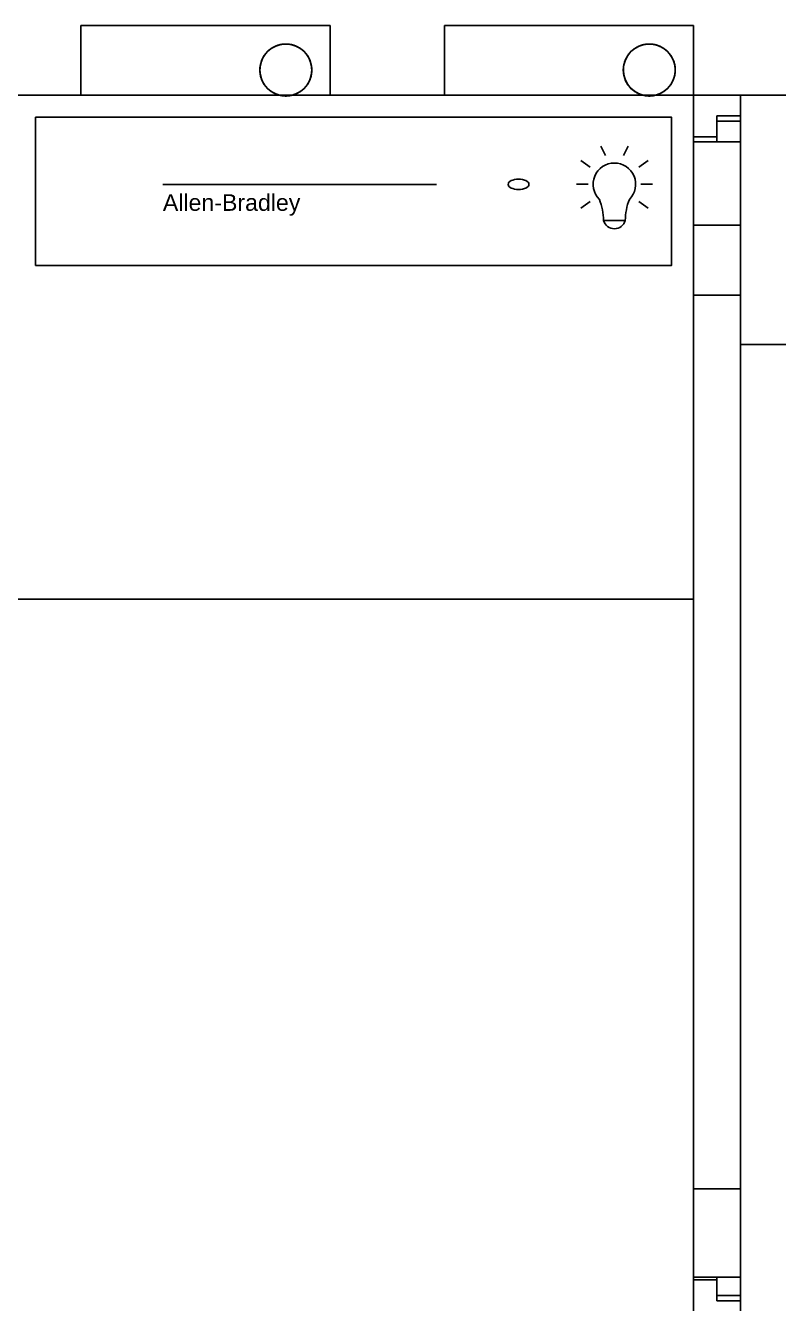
# Paper-space layout 'Sample Network Drawing - A1 Sheet' of a CAD drawing. Extents: x 49 to 806, y 22 to 564.
# Drawn here: x 384.9 to 392.15, y 264.79 to 277.09 of the extents above; entities that cross this region are included whole.
import ezdxf

# ---------------------------------------------------------------- set-up
doc = ezdxf.new("R2010")
doc.units = 0
doc.layers.add('N-EQPM-EXST', color=252, linetype='Continuous', lineweight=25)
doc.styles.get("Standard").update_dxf_attribs({"font": 'arial.ttf'})

psp = doc.layouts.new('Sample Network Drawing - A1 Sheet')

# ---------------------------------------------------------------- linework, layer by layer
at = {"layer": 'N-EQPM-EXST'}
for p, q in [((385.431, 277.087, -27.076), (387.831, 277.087, -27.076)), ((385.431, 277.087, -27.076), (385.431, 276.417, -27.076)), ((385.431, 277.087, -27.076), (387.831, 277.087, -27.076)), ((385.431, 277.087, -27.076), (387.831, 277.087, -27.076)), ((385.431, 277.087, -27.076), (385.431, 277.087, -27.076)), ((385.431, 276.417, -27.076), (385.431, 277.087, -27.076)), ((385.431, 277.087, -27.076), (387.831, 277.087, -27.076)), ((385.431, 276.417, -27.076), (385.431, 277.087, -27.076)), ((385.431, 277.087, -27.076), (385.431, 277.087, -27.076)), ((385.431, 277.087, -27.076), (385.431, 276.417, -27.076)), ((387.831, 277.087, -27.076), (387.831, 276.417, -27.076)), ((387.831, 277.087, -27.076), (387.831, 277.087, -27.076)), ((387.831, 276.417, -27.076), (387.831, 277.087, -27.076)), ((387.831, 277.087, -27.076), (387.831, 276.417, -27.076)), ((387.831, 277.087, -27.076), (387.831, 277.087, -27.076)), ((387.831, 276.417, -27.076), (387.831, 277.087, -27.076)), ((388.931, 277.087, -27.076), (391.331, 277.087, -27.076)), ((388.931, 276.417, -27.076), (388.931, 277.087, -27.076)), ((388.931, 277.087, -27.076), (388.931, 276.417, -27.076)), ((388.931, 277.087, -27.076), (391.331, 277.087, -27.076)), ((388.931, 277.087, -27.076), (388.931, 277.087, -27.076)), ((388.931, 277.087, -27.076), (391.331, 277.087, -27.076)), ((388.931, 277.087, -27.076), (391.331, 277.087, -27.076)), ((388.931, 276.417, -27.076), (388.931, 277.087, -27.076)), ((388.931, 277.087, -27.076), (388.931, 277.087, -27.076)), ((388.931, 277.087, -27.076), (388.931, 276.417, -27.076)), ((391.331, 277.087, -27.076), (391.331, 275.967, -27.076)), ((391.331, 277.087, -27.076), (391.331, 275.967, -27.076)), ((391.331, 277.087, -27.076), (391.331, 277.087, -27.076)), ((391.331, 276.417, -27.076), (391.331, 277.087, -27.076)), ((391.331, 276.417, -27.076), (391.331, 277.087, -27.076)), ((391.331, 277.087, -27.076), (391.331, 277.087, -27.076)), ((384.331, 276.417, -27.076), (385.431, 276.417, -27.076)), ((384.331, 276.417, -27.076), (385.431, 276.417, -27.076)), ((384.781, 276.417, -27.076), (391.331, 276.417, -27.076)), ((384.781, 276.417, -27.076), (391.331, 276.417, -27.076)), ((385.431, 276.417, -27.076), (387.343, 276.417, -27.076)), ((385.431, 276.417, -27.076), (385.431, 276.417, -27.076)), ((385.431, 276.417, -27.076), (387.343, 276.417, -27.076)), ((385.431, 276.417, -27.076), (385.431, 276.417, -27.076)), ((387.343, 276.417, -27.076), (387.465, 276.417, -27.076)), ((387.343, 276.417, -27.076), (387.465, 276.417, -27.076)), ((387.465, 276.417, -27.076), (387.831, 276.417, -27.076)), ((387.465, 276.417, -27.076), (387.831, 276.417, -27.076)), ((387.831, 276.417, -27.076), (388.931, 276.417, -27.076)), ((387.831, 276.417, -27.076), (387.831, 276.417, -27.076)), ((387.831, 276.417, -27.076), (387.831, 276.417, -27.076)), ((387.831, 276.417, -27.076), (388.931, 276.417, -27.076)), ((388.931, 276.417, -27.076), (390.843, 276.417, -27.076)), ((388.931, 276.417, -27.076), (388.931, 276.417, -27.076)), ((388.931, 276.417, -27.076), (388.931, 276.417, -27.076)), ((388.931, 276.417, -27.076), (390.843, 276.417, -27.076)), ((390.843, 276.417, -27.076), (390.965, 276.417, -27.076)), ((390.843, 276.417, -27.076), (390.965, 276.417, -27.076)), ((390.965, 276.417, -27.076), (391.331, 276.417, -27.076)), ((390.965, 276.417, -27.076), (391.331, 276.417, -27.076)), ((391.331, 276.417, -27.076), (391.781, 276.417, -27.076)), ((391.331, 276.017, -27.076), (391.331, 276.417, -27.076)), ((391.331, 276.417, -27.076), (391.781, 276.417, -27.076)), ((391.331, 276.417, -27.076), (391.331, 276.417, -27.076)), ((392.431, 276.417, -27.076), (391.331, 276.417, -27.076)), ((391.331, 276.017, -27.076), (391.331, 276.417, -27.076)), ((391.331, 276.417, -27.076), (391.331, 276.417, -27.076)), ((391.331, 276.417, -27.076), (391.331, 276.017, -27.076)), ((391.331, 276.417, -27.076), (391.331, 276.417, -27.076)), ((391.331, 264.617, -27.076), (391.331, 276.417, -27.076)), ((391.331, 264.617, -27.076), (391.331, 276.417, -27.076)), ((391.331, 276.417, -27.076), (391.331, 276.417, -27.076)), ((391.781, 276.417, -27.076), (391.781, 276.217, -27.076)), ((391.781, 276.417, -27.076), (391.781, 276.417, -27.076)), ((391.781, 276.417, -27.076), (394.831, 276.417, -27.076)), ((391.781, 276.417, -27.076), (394.831, 276.417, -27.076)), ((391.781, 276.417, -27.076), (391.781, 264.617, -27.076)), ((391.781, 276.217, -27.076), (391.556, 276.217, -27.076)), ((391.556, 276.217, -27.076), (391.556, 276.017, -27.076)), ((391.556, 276.217, -27.076), (391.556, 276.017, -27.076)), ((391.556, 276.217, -27.076), (391.556, 276.217, -27.076)), ((391.556, 276.017, -27.076), (391.556, 276.217, -27.076)), ((391.781, 276.217, -27.076), (391.556, 276.217, -27.076)), ((391.556, 276.217, -27.076), (391.556, 276.217, -27.076)), ((391.556, 276.217, -27.076), (391.781, 276.217, -27.076)), ((391.781, 276.217, -27.076), (391.781, 276.217, -27.076)), ((391.556, 276.167, -27.076), (391.781, 276.167, -27.076)), ((391.556, 275.967, -27.076), (391.556, 276.167, -27.076)), ((391.556, 276.167, -27.076), (391.556, 275.967, -27.076)), ((391.781, 276.167, -27.076), (391.556, 276.167, -27.076)), ((391.781, 276.167, -27.076), (391.556, 276.167, -27.076)), ((391.556, 276.167, -27.076), (391.556, 276.167, -27.076)), ((391.556, 276.167, -27.076), (391.781, 276.167, -27.076)), ((391.556, 276.167, -27.076), (391.556, 275.967, -27.076)), ((391.556, 276.167, -27.076), (391.556, 276.167, -27.076)), ((391.556, 275.967, -27.076), (391.556, 276.167, -27.076)), ((391.781, 276.167, -27.076), (391.781, 272.092, -27.076)), ((391.781, 275.967, -27.076), (391.781, 276.167, -27.076)), ((391.781, 276.167, -27.076), (391.781, 276.167, -27.076)), ((391.781, 276.167, -27.076), (391.781, 272.092, -27.076)), ((391.781, 275.967, -27.076), (391.781, 276.167, -27.076)), ((391.781, 276.167, -27.076), (391.781, 276.167, -27.076)), ((391.556, 276.017, -27.076), (391.331, 276.017, -27.076)), ((391.331, 276.017, -27.076), (391.331, 276.017, -27.076)), ((391.556, 276.017, -27.076), (391.331, 276.017, -27.076)), ((391.331, 276.017, -27.076), (391.331, 276.017, -27.076)), ((391.331, 276.017, -27.076), (391.556, 276.017, -27.076)), ((391.331, 275.967, -27.076), (391.556, 275.967, -27.076)), ((391.331, 275.967, -27.076), (391.781, 275.967, -27.076)), ((391.331, 275.967, -27.076), (391.331, 275.967, -27.076)), ((391.331, 275.967, -27.076), (391.556, 275.967, -27.076)), ((391.331, 275.967, -27.076), (391.781, 275.967, -27.076)), ((391.331, 275.167, -27.076), (391.331, 275.967, -27.076)), ((391.331, 275.967, -27.076), (391.331, 275.967, -27.076)), ((391.331, 275.167, -27.076), (391.331, 275.967, -27.076)), ((391.556, 276.017, -27.076), (391.556, 276.017, -27.076)), ((391.556, 276.017, -27.076), (391.556, 276.017, -27.076)), ((391.781, 275.967, -27.076), (391.556, 275.967, -27.076)), ((391.556, 275.967, -27.076), (391.556, 275.967, -27.076)), ((391.781, 275.967, -27.076), (391.556, 275.967, -27.076)), ((391.556, 275.967, -27.076), (391.556, 275.967, -27.076)), ((391.781, 275.967, -27.076), (391.781, 275.167, -27.076)), ((391.781, 275.967, -27.076), (391.781, 275.967, -27.076)), ((391.781, 275.967, -27.076), (391.781, 275.967, -27.076)), ((391.781, 275.967, -27.076), (391.781, 275.167, -27.076)), ((391.331, 275.167, -27.076), (391.331, 274.492, -27.076)), ((391.781, 275.167, -27.076), (391.331, 275.167, -27.076)), ((391.331, 275.167, -27.076), (391.331, 275.167, -27.076)), ((391.781, 275.167, -27.076), (391.331, 275.167, -27.076)), ((391.781, 275.167, -27.076), (391.331, 275.167, -27.076)), ((391.781, 275.167, -27.076), (391.331, 275.167, -27.076)), ((391.331, 275.167, -27.076), (391.331, 275.167, -27.076)), ((391.331, 275.167, -27.076), (391.331, 274.492, -27.076)), ((391.781, 275.167, -27.076), (391.781, 275.167, -27.076)), ((391.781, 274.492, -27.076), (391.781, 275.167, -27.076)), ((391.781, 274.492, -27.076), (391.781, 275.167, -27.076)), ((391.781, 275.167, -27.076), (391.781, 275.167, -27.076)), ((391.331, 274.492, -27.076), (391.331, 265.892, -27.076)), ((391.781, 274.492, -27.076), (391.331, 274.492, -27.076)), ((391.331, 274.492, -27.076), (391.331, 274.492, -27.076)), ((391.781, 274.492, -27.076), (391.331, 274.492, -27.076)), ((391.781, 274.492, -27.076), (391.331, 274.492, -27.076)), ((391.781, 274.492, -27.076), (391.331, 274.492, -27.076)), ((391.331, 274.492, -27.076), (391.331, 274.492, -27.076)), ((391.331, 274.492, -27.076), (391.331, 265.892, -27.076)), ((391.781, 274.492, -27.076), (391.781, 274.492, -27.076)), ((391.781, 265.892, -27.076), (391.781, 274.492, -27.076)), ((391.781, 265.892, -27.076), (391.781, 274.492, -27.076)), ((391.781, 274.492, -27.076), (391.781, 274.492, -27.076)), ((391.781, 272.092, -27.076), (391.781, 272.092, -27.076)), ((391.781, 272.092, -27.076), (391.781, 268.592, -27.076)), ((391.781, 268.592, -27.076), (391.781, 268.592, -27.076)), ((391.781, 268.592, -27.076), (391.781, 264.867, -27.076)), ((391.781, 265.892, -27.076), (391.331, 265.892, -27.076)), ((391.781, 265.892, -27.076), (391.331, 265.892, -27.076)), ((391.331, 265.892, -27.076), (391.331, 265.044, -27.076)), ((391.331, 265.892, -27.076), (391.331, 265.892, -27.076)), ((391.781, 265.892, -27.076), (391.331, 265.892, -27.076)), ((391.781, 265.892, -27.076), (391.331, 265.892, -27.076)), ((391.331, 265.892, -27.076), (391.331, 265.892, -27.076)), ((391.331, 265.892, -27.076), (391.331, 265.044, -27.076)), ((391.781, 265.892, -27.076), (391.781, 265.892, -27.076)), ((391.781, 265.044, -27.076), (391.781, 265.892, -27.076)), ((391.781, 265.044, -27.076), (391.781, 265.892, -27.076)), ((391.781, 265.892, -27.076), (391.781, 265.892, -27.076)), ((391.556, 265.044, -27.076), (391.331, 265.044, -27.076)), ((391.556, 265.044, -27.076), (391.331, 265.044, -27.076)), ((391.331, 265.044, -27.076), (391.331, 265.044, -27.076)), ((391.556, 265.044, -27.076), (391.331, 265.044, -27.076)), ((391.331, 265.044, -27.076), (391.331, 265.044, -27.076)), ((391.331, 265.044, -27.076), (391.331, 263.917, -27.076)), ((391.331, 265.017, -27.076), (391.556, 265.017, -27.076)), ((391.331, 265.017, -27.076), (391.331, 265.017, -27.076)), ((391.331, 265.017, -27.076), (391.556, 265.017, -27.076)), ((391.331, 264.617, -27.076), (391.331, 265.017, -27.076)), ((391.331, 265.017, -27.076), (391.331, 265.017, -27.076)), ((391.331, 264.617, -27.076), (391.331, 265.017, -27.076)), ((391.556, 265.044, -27.076), (391.556, 265.042, -27.076)), ((391.781, 265.044, -27.076), (391.556, 265.044, -27.076)), ((391.781, 265.044, -27.076), (391.556, 265.044, -27.076)), ((391.556, 265.044, -27.076), (391.556, 265.044, -27.076)), ((391.556, 264.867, -27.076), (391.556, 265.044, -27.076)), ((391.556, 265.044, -27.076), (391.556, 265.042, -27.076)), ((391.556, 265.044, -27.076), (391.556, 265.044, -27.076)), ((391.556, 265.042, -27.076), (391.556, 264.867, -27.076)), ((391.781, 265.042, -27.076), (391.556, 265.042, -27.076)), ((391.781, 265.042, -27.076), (391.556, 265.042, -27.076)), ((391.556, 265.042, -27.076), (391.556, 264.867, -27.076)), ((391.556, 265.017, -27.076), (391.556, 264.817, -27.076)), ((391.556, 265.017, -27.076), (391.556, 265.017, -27.076)), ((391.556, 265.017, -27.076), (391.556, 264.817, -27.076)), ((391.556, 265.017, -27.076), (391.556, 265.017, -27.076)), ((391.781, 265.042, -27.076), (391.781, 265.044, -27.076)), ((391.781, 265.042, -27.076), (391.781, 265.044, -27.076)), ((391.781, 264.867, -27.076), (391.781, 265.042, -27.076)), ((391.781, 264.867, -27.076), (391.781, 265.042, -27.076)), ((391.556, 264.867, -27.076), (391.781, 264.867, -27.076)), ((391.556, 264.867, -27.076), (391.781, 264.867, -27.076)), ((391.556, 264.867, -27.076), (391.556, 264.867, -27.076)), ((391.781, 264.867, -27.076), (391.556, 264.867, -27.076)), ((391.556, 264.867, -27.076), (391.556, 264.867, -27.076)), ((391.781, 264.867, -27.076), (391.781, 264.867, -27.076)), ((391.781, 264.867, -27.076), (391.781, 264.867, -27.076)), ((391.556, 264.817, -27.076), (391.781, 264.817, -27.076)), ((391.556, 264.817, -27.076), (391.556, 264.817, -27.076)), ((391.556, 264.817, -27.076), (391.781, 264.817, -27.076)), ((391.556, 264.817, -27.076), (391.556, 264.817, -27.076)), ((391.781, 264.817, -27.076), (391.781, 264.817, -27.076))]:
    psp.add_line(p, q, dxfattribs=at)
at = {"layer": 'N-EQPM-EXST', "elevation": -27.076, "flags": 128}
for points in [[(387.654, 276.659), (387.654, 276.662), (387.654, 276.665), (387.653, 276.668), (387.653, 276.671), (387.653, 276.673), (387.653, 276.676), (387.653, 276.679), (387.653, 276.682), (387.652, 276.685), (387.652, 276.688), (387.652, 276.69), (387.651, 276.693), (387.651, 276.696), (387.65, 276.699), (387.65, 276.702), (387.65, 276.704), (387.649, 276.707), (387.648, 276.71), (387.648, 276.713), (387.647, 276.715), (387.647, 276.718), (387.646, 276.721), (387.645, 276.724), (387.644, 276.726), (387.644, 276.729), (387.643, 276.732), (387.642, 276.734), (387.641, 276.737), (387.64, 276.74), (387.639, 276.742), (387.638, 276.745), (387.637, 276.748), (387.636, 276.75), (387.635, 276.753), (387.634, 276.756), (387.633, 276.758), (387.632, 276.761), (387.631, 276.763), (387.63, 276.766), (387.628, 276.769), (387.627, 276.771), (387.626, 276.774), (387.625, 276.776), (387.623, 276.779), (387.622, 276.781), (387.621, 276.784), (387.619, 276.786), (387.618, 276.788), (387.616, 276.791), (387.615, 276.793), (387.613, 276.796), (387.612, 276.798), (387.61, 276.8), (387.609, 276.803), (387.607, 276.805), (387.605, 276.807), (387.604, 276.809), (387.602, 276.812), (387.6, 276.814), (387.598, 276.816), (387.597, 276.818), (387.595, 276.821), (387.593, 276.823), (387.591, 276.825), (387.589, 276.827), (387.587, 276.829), (387.585, 276.831), (387.583, 276.833), (387.581, 276.835), (387.579, 276.837), (387.577, 276.839), (387.575, 276.841), (387.573, 276.843), (387.571, 276.845), (387.569, 276.847), (387.567, 276.849), (387.565, 276.85), (387.563, 276.852), (387.56, 276.854), (387.558, 276.856), (387.556, 276.858), (387.554, 276.859), (387.552, 276.861), (387.549, 276.863), (387.547, 276.864), (387.545, 276.866), (387.542, 276.867), (387.54, 276.869), (387.538, 276.871), (387.535, 276.872), (387.533, 276.873), (387.53, 276.875), (387.528, 276.876), (387.525, 276.878), (387.523, 276.879), (387.52, 276.88), (387.518, 276.882), (387.515, 276.883), (387.513, 276.884), (387.51, 276.885), (387.508, 276.887), (387.505, 276.888), (387.503, 276.889), (387.5, 276.89), (387.497, 276.891), (387.495, 276.892), (387.492, 276.893), (387.49, 276.894), (387.487, 276.895), (387.484, 276.896), (387.482, 276.897), (387.479, 276.898), (387.476, 276.899), (387.473, 276.899), (387.471, 276.9), (387.468, 276.901), (387.465, 276.902), (387.463, 276.902), (387.46, 276.903), (387.457, 276.904), (387.454, 276.904), (387.452, 276.905), (387.449, 276.905), (387.446, 276.906), (387.443, 276.906), (387.44, 276.907), (387.438, 276.907), (387.435, 276.907), (387.432, 276.908), (387.429, 276.908), (387.426, 276.908), (387.424, 276.909), (387.421, 276.909), (387.418, 276.909), (387.415, 276.909), (387.412, 276.909), (387.409, 276.909), (387.407, 276.909), (387.404, 276.909), (387.401, 276.909), (387.398, 276.909), (387.395, 276.909), (387.393, 276.909), (387.39, 276.909), (387.387, 276.909), (387.384, 276.909), (387.381, 276.908), (387.378, 276.908), (387.376, 276.908), (387.373, 276.907), (387.37, 276.907), (387.367, 276.907), (387.365, 276.906), (387.362, 276.906), (387.359, 276.905), (387.356, 276.905), (387.353, 276.904), (387.351, 276.904), (387.348, 276.903), (387.345, 276.902), (387.342, 276.902), (387.34, 276.901), (387.337, 276.9), (387.334, 276.899), (387.332, 276.899), (387.329, 276.898), (387.326, 276.897), (387.323, 276.896), (387.321, 276.895), (387.318, 276.894), (387.315, 276.893), (387.313, 276.892), (387.31, 276.891), (387.308, 276.89), (387.305, 276.889), (387.302, 276.888), (387.3, 276.887), (387.297, 276.885), (387.295, 276.884), (387.292, 276.883), (387.29, 276.882), (387.287, 276.88), (387.285, 276.879), (387.282, 276.878), (387.28, 276.876), (387.277, 276.875), (387.275, 276.873), (387.273, 276.872), (387.27, 276.871), (387.268, 276.869), (387.265, 276.867), (387.263, 276.866), (387.261, 276.864), (387.258, 276.863), (387.256, 276.861), (387.254, 276.859), (387.252, 276.858), (387.249, 276.856), (387.247, 276.854), (387.245, 276.852), (387.243, 276.85), (387.241, 276.849), (387.239, 276.847), (387.236, 276.845), (387.234, 276.843), (387.232, 276.841), (387.23, 276.839), (387.228, 276.837), (387.226, 276.835), (387.224, 276.833), (387.222, 276.831), (387.22, 276.829), (387.219, 276.827), (387.217, 276.825), (387.215, 276.823), (387.213, 276.821), (387.211, 276.818), (387.209, 276.816), (387.208, 276.814), (387.206, 276.812), (387.204, 276.809), (387.202, 276.807), (387.201, 276.805), (387.199, 276.803), (387.198, 276.8), (387.196, 276.798), (387.194, 276.796), (387.193, 276.793), (387.191, 276.791), (387.19, 276.788), (387.189, 276.786), (387.187, 276.784), (387.186, 276.781), (387.184, 276.779), (387.183, 276.776), (387.182, 276.774), (387.18, 276.771), (387.179, 276.769), (387.178, 276.766), (387.177, 276.763), (387.176, 276.761), (387.175, 276.758), (387.173, 276.756), (387.172, 276.753), (387.171, 276.75), (387.17, 276.748), (387.169, 276.745), (387.168, 276.742), (387.167, 276.74), (387.167, 276.737), (387.166, 276.734), (387.165, 276.732), (387.164, 276.729), (387.163, 276.726), (387.163, 276.724), (387.162, 276.721), (387.161, 276.718), (387.16, 276.715), (387.16, 276.713), (387.159, 276.71), (387.159, 276.707), (387.158, 276.704), (387.158, 276.702), (387.157, 276.699), (387.157, 276.696), (387.156, 276.693), (387.156, 276.69), (387.156, 276.688), (387.155, 276.685), (387.155, 276.682), (387.155, 276.679), (387.155, 276.676), (387.155, 276.673), (387.154, 276.671), (387.154, 276.668), (387.154, 276.665), (387.154, 276.662), (387.154, 276.659), (387.154, 276.657), (387.154, 276.654), (387.154, 276.651), (387.154, 276.648), (387.155, 276.645), (387.155, 276.642), (387.155, 276.64), (387.155, 276.637), (387.155, 276.634), (387.156, 276.631), (387.156, 276.628), (387.156, 276.626), (387.157, 276.623), (387.157, 276.62), (387.158, 276.617), (387.158, 276.614), (387.159, 276.612), (387.159, 276.609), (387.16, 276.606), (387.16, 276.603), (387.161, 276.601), (387.162, 276.598), (387.163, 276.595), (387.163, 276.592), (387.164, 276.59), (387.165, 276.587), (387.166, 276.584), (387.167, 276.582), (387.167, 276.579), (387.168, 276.576), (387.169, 276.574), (387.17, 276.571), (387.171, 276.568), (387.172, 276.566), (387.173, 276.563), (387.175, 276.56), (387.176, 276.558), (387.177, 276.555), (387.178, 276.553), (387.179, 276.55), (387.18, 276.548), (387.182, 276.545), (387.183, 276.543), (387.184, 276.54), (387.186, 276.538), (387.187, 276.535), (387.189, 276.533), (387.19, 276.53), (387.191, 276.528), (387.193, 276.525), (387.194, 276.523), (387.196, 276.521), (387.198, 276.518), (387.199, 276.516), (387.201, 276.514), (387.202, 276.511), (387.204, 276.509), (387.206, 276.507), (387.208, 276.505), (387.209, 276.503), (387.211, 276.5), (387.213, 276.498), (387.215, 276.496), (387.217, 276.494), (387.219, 276.492), (387.22, 276.49), (387.222, 276.488), (387.224, 276.486), (387.226, 276.484), (387.228, 276.482), (387.23, 276.48), (387.232, 276.478), (387.234, 276.476), (387.236, 276.474), (387.239, 276.472), (387.241, 276.47), (387.243, 276.468), (387.245, 276.466), (387.247, 276.465), (387.249, 276.463), (387.252, 276.461), (387.254, 276.459), (387.256, 276.458), (387.258, 276.456), (387.261, 276.454), (387.263, 276.453), (387.265, 276.451), (387.268, 276.45), (387.27, 276.448), (387.273, 276.447), (387.275, 276.445), (387.277, 276.444), (387.28, 276.442), (387.282, 276.441), (387.285, 276.44), (387.287, 276.438), (387.29, 276.437), (387.292, 276.436), (387.295, 276.434), (387.297, 276.433), (387.3, 276.432), (387.302, 276.431), (387.305, 276.43), (387.308, 276.429), (387.31, 276.428), (387.313, 276.427), (387.315, 276.426), (387.318, 276.425), (387.321, 276.424), (387.323, 276.423), (387.326, 276.422), (387.329, 276.421), (387.332, 276.42), (387.334, 276.419), (387.337, 276.418), (387.34, 276.418), (387.342, 276.417), (387.345, 276.416), (387.348, 276.416), (387.351, 276.415), (387.353, 276.415), (387.356, 276.414), (387.359, 276.413), (387.362, 276.413), (387.365, 276.412), (387.367, 276.412), (387.37, 276.412), (387.373, 276.411), (387.376, 276.411), (387.378, 276.411), (387.381, 276.41), (387.384, 276.41), (387.387, 276.41), (387.39, 276.41), (387.393, 276.41), (387.395, 276.41), (387.398, 276.409), (387.401, 276.409), (387.404, 276.409), (387.407, 276.409), (387.409, 276.409), (387.412, 276.41), (387.415, 276.41), (387.418, 276.41), (387.421, 276.41), (387.424, 276.41), (387.426, 276.41), (387.429, 276.411), (387.432, 276.411), (387.435, 276.411), (387.438, 276.412), (387.44, 276.412), (387.443, 276.412), (387.446, 276.413), (387.449, 276.413), (387.452, 276.414), (387.454, 276.415), (387.457, 276.415), (387.46, 276.416), (387.463, 276.416), (387.465, 276.417), (387.468, 276.418), (387.471, 276.418), (387.473, 276.419), (387.476, 276.42), (387.479, 276.421), (387.482, 276.422), (387.484, 276.423), (387.487, 276.424), (387.49, 276.425), (387.492, 276.426), (387.495, 276.427), (387.497, 276.428), (387.5, 276.429), (387.503, 276.43), (387.505, 276.431), (387.508, 276.432), (387.51, 276.433), (387.513, 276.434), (387.515, 276.436), (387.518, 276.437), (387.52, 276.438), (387.523, 276.44), (387.525, 276.441), (387.528, 276.442), (387.53, 276.444), (387.533, 276.445), (387.535, 276.447), (387.538, 276.448), (387.54, 276.45), (387.542, 276.451), (387.545, 276.453), (387.547, 276.454), (387.549, 276.456), (387.552, 276.458), (387.554, 276.459), (387.556, 276.461), (387.558, 276.463), (387.56, 276.465), (387.563, 276.466), (387.565, 276.468), (387.567, 276.47), (387.569, 276.472), (387.571, 276.474), (387.573, 276.476), (387.575, 276.478), (387.577, 276.48), (387.579, 276.482), (387.581, 276.484), (387.583, 276.486), (387.585, 276.488), (387.587, 276.49), (387.589, 276.492), (387.591, 276.494), (387.593, 276.496), (387.595, 276.498), (387.597, 276.5), (387.598, 276.503), (387.6, 276.505), (387.602, 276.507), (387.604, 276.509), (387.605, 276.511), (387.607, 276.514), (387.609, 276.516), (387.61, 276.518), (387.612, 276.521), (387.613, 276.523), (387.615, 276.525), (387.616, 276.528), (387.618, 276.53), (387.619, 276.533), (387.621, 276.535), (387.622, 276.538), (387.623, 276.54), (387.625, 276.543), (387.626, 276.545), (387.627, 276.548), (387.628, 276.55), (387.63, 276.553), (387.631, 276.555), (387.632, 276.558), (387.633, 276.56), (387.634, 276.563), (387.635, 276.566), (387.636, 276.568), (387.637, 276.571), (387.638, 276.574), (387.639, 276.576), (387.64, 276.579), (387.641, 276.582), (387.642, 276.584), (387.643, 276.587), (387.644, 276.59), (387.644, 276.592), (387.645, 276.595), (387.646, 276.598), (387.647, 276.601), (387.647, 276.603), (387.648, 276.606), (387.648, 276.609), (387.649, 276.612), (387.65, 276.614), (387.65, 276.617), (387.65, 276.62), (387.651, 276.623), (387.651, 276.626), (387.652, 276.628), (387.652, 276.631), (387.652, 276.634), (387.653, 276.637), (387.653, 276.64), (387.653, 276.642), (387.653, 276.645), (387.653, 276.648), (387.653, 276.651), (387.654, 276.654), (387.654, 276.657), (387.654, 276.659)], [(387.343, 276.417), (387.34, 276.418), (387.338, 276.418), (387.335, 276.419), (387.332, 276.42), (387.33, 276.421), (387.327, 276.422), (387.324, 276.422), (387.322, 276.423), (387.319, 276.424), (387.316, 276.425), (387.314, 276.426), (387.311, 276.427), (387.308, 276.428), (387.306, 276.429), (387.303, 276.431), (387.301, 276.432), (387.298, 276.433), (387.296, 276.434), (387.293, 276.435), (387.29, 276.437), (387.288, 276.438), (387.285, 276.439), (387.283, 276.441), (387.281, 276.442), (387.278, 276.443), (387.276, 276.445), (387.273, 276.446), (387.271, 276.448), (387.268, 276.449), (387.266, 276.451), (387.264, 276.452), (387.261, 276.454), (387.259, 276.456), (387.257, 276.457), (387.255, 276.459), (387.252, 276.461), (387.25, 276.462), (387.248, 276.464), (387.246, 276.466), (387.244, 276.468), (387.241, 276.47), (387.239, 276.471), (387.237, 276.473), (387.235, 276.475), (387.233, 276.477), (387.231, 276.479), (387.229, 276.481), (387.227, 276.483), (387.225, 276.485), (387.223, 276.487), (387.221, 276.489), (387.219, 276.491), (387.217, 276.493), (387.215, 276.495), (387.214, 276.498), (387.212, 276.5), (387.21, 276.502), (387.208, 276.504), (387.206, 276.506), (387.205, 276.509), (387.203, 276.511), (387.201, 276.513), (387.2, 276.515), (387.198, 276.518), (387.197, 276.52), (387.195, 276.522), (387.193, 276.525), (387.192, 276.527), (387.19, 276.53), (387.189, 276.532), (387.188, 276.534), (387.186, 276.537), (387.185, 276.539), (387.183, 276.542), (387.182, 276.544), (387.181, 276.547), (387.18, 276.549), (387.178, 276.552), (387.177, 276.554), (387.176, 276.557), (387.175, 276.56), (387.174, 276.562), (387.173, 276.565), (387.172, 276.567), (387.171, 276.57), (387.17, 276.573), (387.169, 276.575), (387.168, 276.578), (387.167, 276.581), (387.166, 276.583), (387.165, 276.586), (387.164, 276.589), (387.164, 276.591), (387.163, 276.594), (387.162, 276.597), (387.161, 276.6), (387.161, 276.602), (387.16, 276.605), (387.159, 276.608), (387.159, 276.611), (387.158, 276.613), (387.158, 276.616), (387.157, 276.619), (387.157, 276.622), (387.157, 276.625), (387.156, 276.627), (387.156, 276.63), (387.156, 276.633), (387.155, 276.636), (387.155, 276.639), (387.155, 276.641), (387.155, 276.644), (387.154, 276.647), (387.154, 276.65), (387.154, 276.653), (387.154, 276.655), (387.154, 276.658), (387.154, 276.661), (387.154, 276.664), (387.154, 276.667), (387.154, 276.67), (387.154, 276.672), (387.155, 276.675), (387.155, 276.678), (387.155, 276.681), (387.155, 276.684), (387.156, 276.686), (387.156, 276.689), (387.156, 276.692), (387.157, 276.695), (387.157, 276.698), (387.158, 276.7), (387.158, 276.703), (387.159, 276.706), (387.159, 276.709), (387.16, 276.712), (387.16, 276.714), (387.161, 276.717), (387.162, 276.72), (387.162, 276.723), (387.163, 276.725), (387.164, 276.728), (387.165, 276.731), (387.165, 276.733), (387.166, 276.736), (387.167, 276.739), (387.168, 276.741), (387.169, 276.744), (387.17, 276.747), (387.171, 276.749), (387.172, 276.752), (387.173, 276.755), (387.174, 276.757), (387.175, 276.76), (387.176, 276.762), (387.177, 276.765), (387.179, 276.767), (387.18, 276.77), (387.181, 276.773), (387.182, 276.775), (387.184, 276.778), (387.185, 276.78), (387.187, 276.782), (387.188, 276.785), (387.189, 276.787), (387.191, 276.79), (387.192, 276.792), (387.194, 276.795), (387.195, 276.797), (387.197, 276.799), (387.198, 276.802), (387.2, 276.804), (387.202, 276.806), (387.203, 276.809), (387.205, 276.811), (387.207, 276.813), (387.209, 276.815), (387.21, 276.817), (387.212, 276.82), (387.214, 276.822), (387.216, 276.824), (387.218, 276.826), (387.22, 276.828), (387.222, 276.83), (387.223, 276.832), (387.225, 276.834), (387.227, 276.836), (387.229, 276.838), (387.231, 276.84), (387.233, 276.842), (387.236, 276.844), (387.238, 276.846), (387.24, 276.848), (387.242, 276.85), (387.244, 276.851), (387.246, 276.853), (387.248, 276.855), (387.251, 276.857), (387.253, 276.858), (387.255, 276.86), (387.257, 276.862), (387.26, 276.863), (387.262, 276.865), (387.264, 276.867), (387.267, 276.868), (387.269, 276.87), (387.271, 276.871), (387.274, 276.873), (387.276, 276.874), (387.279, 276.876), (387.281, 276.877), (387.284, 276.878), (387.286, 276.88), (387.289, 276.881), (387.291, 276.882), (387.294, 276.884), (387.296, 276.885), (387.299, 276.886), (387.301, 276.887), (387.304, 276.888), (387.306, 276.89), (387.309, 276.891), (387.312, 276.892), (387.314, 276.893), (387.317, 276.894), (387.32, 276.895), (387.322, 276.896), (387.325, 276.897), (387.328, 276.897), (387.33, 276.898), (387.333, 276.899), (387.336, 276.9), (387.338, 276.901), (387.341, 276.901), (387.344, 276.902), (387.347, 276.903), (387.349, 276.903), (387.352, 276.904), (387.355, 276.904), (387.358, 276.905), (387.36, 276.906), (387.363, 276.906), (387.366, 276.906), (387.369, 276.907), (387.372, 276.907), (387.374, 276.908), (387.377, 276.908), (387.38, 276.908), (387.383, 276.908), (387.386, 276.909), (387.388, 276.909), (387.391, 276.909), (387.394, 276.909), (387.397, 276.909), (387.4, 276.909), (387.402, 276.909), (387.405, 276.909), (387.408, 276.909), (387.411, 276.909), (387.414, 276.909), (387.417, 276.909), (387.419, 276.909), (387.422, 276.909), (387.425, 276.908), (387.428, 276.908), (387.431, 276.908), (387.433, 276.908), (387.436, 276.907), (387.439, 276.907), (387.442, 276.906), (387.445, 276.906), (387.447, 276.906), (387.45, 276.905), (387.453, 276.904), (387.456, 276.904), (387.458, 276.903), (387.461, 276.903), (387.464, 276.902), (387.467, 276.901), (387.469, 276.901), (387.472, 276.9), (387.475, 276.899), (387.477, 276.898), (387.48, 276.897), (387.483, 276.897), (387.485, 276.896), (387.488, 276.895), (387.491, 276.894), (387.493, 276.893), (387.496, 276.892), (387.499, 276.891), (387.501, 276.89), (387.504, 276.888), (387.506, 276.887), (387.509, 276.886), (387.512, 276.885), (387.514, 276.884), (387.517, 276.882), (387.519, 276.881), (387.522, 276.88), (387.524, 276.878), (387.527, 276.877), (387.529, 276.876), (387.531, 276.874), (387.534, 276.873), (387.536, 276.871), (387.539, 276.87), (387.541, 276.868), (387.543, 276.867), (387.546, 276.865), (387.548, 276.863), (387.55, 276.862), (387.553, 276.86), (387.555, 276.858), (387.557, 276.857), (387.559, 276.855), (387.562, 276.853), (387.564, 276.851), (387.566, 276.85), (387.568, 276.848), (387.57, 276.846), (387.572, 276.844), (387.574, 276.842), (387.576, 276.84), (387.578, 276.838), (387.58, 276.836), (387.582, 276.834), (387.584, 276.832), (387.586, 276.83), (387.588, 276.828), (387.59, 276.826), (387.592, 276.824), (387.594, 276.822), (387.596, 276.82), (387.597, 276.817), (387.599, 276.815), (387.601, 276.813), (387.603, 276.811), (387.604, 276.809), (387.606, 276.806), (387.608, 276.804), (387.609, 276.802), (387.611, 276.799), (387.612, 276.797), (387.614, 276.795), (387.615, 276.792), (387.617, 276.79), (387.618, 276.787), (387.62, 276.785), (387.621, 276.782), (387.623, 276.78), (387.624, 276.778), (387.625, 276.775), (387.627, 276.773), (387.628, 276.77), (387.629, 276.767), (387.63, 276.765), (387.631, 276.762), (387.633, 276.76), (387.634, 276.757), (387.635, 276.755), (387.636, 276.752), (387.637, 276.749), (387.638, 276.747), (387.639, 276.744), (387.64, 276.741), (387.641, 276.739), (387.642, 276.736), (387.642, 276.733), (387.643, 276.731), (387.644, 276.728), (387.645, 276.725), (387.645, 276.723), (387.646, 276.72), (387.647, 276.717), (387.647, 276.714), (387.648, 276.712), (387.649, 276.709), (387.649, 276.706), (387.65, 276.703), (387.65, 276.7), (387.651, 276.698), (387.651, 276.695), (387.651, 276.692), (387.652, 276.689), (387.652, 276.686), (387.652, 276.684), (387.653, 276.681), (387.653, 276.678), (387.653, 276.675), (387.653, 276.672), (387.653, 276.67), (387.653, 276.667), (387.654, 276.664), (387.654, 276.661), (387.654, 276.658), (387.654, 276.655), (387.653, 276.653), (387.653, 276.65), (387.653, 276.647), (387.653, 276.644), (387.653, 276.641), (387.653, 276.639), (387.652, 276.636), (387.652, 276.633), (387.652, 276.63), (387.652, 276.627), (387.651, 276.625), (387.651, 276.622), (387.65, 276.619), (387.65, 276.616), (387.649, 276.613), (387.649, 276.611), (387.648, 276.608), (387.648, 276.605), (387.647, 276.602), (387.646, 276.6), (387.646, 276.597), (387.645, 276.594), (387.644, 276.591), (387.643, 276.589), (387.643, 276.586), (387.642, 276.583), (387.641, 276.581), (387.64, 276.578), (387.639, 276.575), (387.638, 276.573), (387.637, 276.57), (387.636, 276.567), (387.635, 276.565), (387.634, 276.562), (387.633, 276.56), (387.632, 276.557), (387.631, 276.554), (387.629, 276.552), (387.628, 276.549), (387.627, 276.547), (387.626, 276.544), (387.624, 276.542), (387.623, 276.539), (387.622, 276.537), (387.62, 276.534), (387.619, 276.532), (387.617, 276.53), (387.616, 276.527), (387.614, 276.525), (387.613, 276.522), (387.611, 276.52), (387.61, 276.518), (387.608, 276.515), (387.606, 276.513), (387.605, 276.511), (387.603, 276.509), (387.601, 276.506), (387.6, 276.504), (387.598, 276.502), (387.596, 276.5), (387.594, 276.498), (387.592, 276.495), (387.59, 276.493), (387.589, 276.491), (387.587, 276.489), (387.585, 276.487), (387.583, 276.485), (387.581, 276.483), (387.579, 276.481), (387.577, 276.479), (387.575, 276.477), (387.573, 276.475), (387.571, 276.473), (387.568, 276.471), (387.566, 276.47), (387.564, 276.468), (387.562, 276.466), (387.56, 276.464), (387.558, 276.462), (387.555, 276.461), (387.553, 276.459), (387.551, 276.457), (387.549, 276.456), (387.546, 276.454), (387.544, 276.452), (387.542, 276.451), (387.539, 276.449), (387.537, 276.448), (387.534, 276.446), (387.532, 276.445), (387.53, 276.443), (387.527, 276.442), (387.525, 276.441), (387.522, 276.439), (387.52, 276.438), (387.517, 276.437), (387.515, 276.435), (387.512, 276.434), (387.51, 276.433), (387.507, 276.432), (387.505, 276.431), (387.502, 276.429), (387.499, 276.428), (387.497, 276.427), (387.494, 276.426), (387.491, 276.425), (387.489, 276.424), (387.486, 276.423), (387.483, 276.422), (387.481, 276.422), (387.478, 276.421), (387.475, 276.42), (387.473, 276.419), (387.47, 276.418), (387.467, 276.418), (387.465, 276.417), (387.462, 276.416), (387.459, 276.416), (387.456, 276.415), (387.453, 276.414), (387.451, 276.414), (387.448, 276.413), (387.445, 276.413), (387.442, 276.412), (387.439, 276.412), (387.437, 276.412), (387.434, 276.411), (387.431, 276.411), (387.428, 276.411), (387.425, 276.41), (387.422, 276.41), (387.42, 276.41), (387.417, 276.41), (387.414, 276.41), (387.411, 276.409), (387.408, 276.409), (387.405, 276.409), (387.402, 276.409), (387.4, 276.409), (387.397, 276.409), (387.394, 276.41), (387.391, 276.41), (387.388, 276.41), (387.385, 276.41), (387.382, 276.41), (387.38, 276.411), (387.377, 276.411), (387.374, 276.411), (387.371, 276.412), (387.368, 276.412), (387.365, 276.412), (387.363, 276.413), (387.36, 276.413), (387.357, 276.414), (387.354, 276.414), (387.351, 276.415), (387.349, 276.416), (387.346, 276.416)], [(391.154, 276.659), (391.154, 276.662), (391.154, 276.665), (391.153, 276.668), (391.153, 276.671), (391.153, 276.673), (391.153, 276.676), (391.153, 276.679), (391.153, 276.682), (391.152, 276.685), (391.152, 276.688), (391.152, 276.69), (391.151, 276.693), (391.151, 276.696), (391.15, 276.699), (391.15, 276.702), (391.15, 276.704), (391.149, 276.707), (391.148, 276.71), (391.148, 276.713), (391.147, 276.715), (391.147, 276.718), (391.146, 276.721), (391.145, 276.724), (391.144, 276.726), (391.144, 276.729), (391.143, 276.732), (391.142, 276.734), (391.141, 276.737), (391.14, 276.74), (391.139, 276.742), (391.138, 276.745), (391.137, 276.748), (391.136, 276.75), (391.135, 276.753), (391.134, 276.756), (391.133, 276.758), (391.132, 276.761), (391.131, 276.763), (391.13, 276.766), (391.128, 276.769), (391.127, 276.771), (391.126, 276.774), (391.125, 276.776), (391.123, 276.779), (391.122, 276.781), (391.121, 276.784), (391.119, 276.786), (391.118, 276.788), (391.116, 276.791), (391.115, 276.793), (391.113, 276.796), (391.112, 276.798), (391.11, 276.8), (391.109, 276.803), (391.107, 276.805), (391.105, 276.807), (391.104, 276.809), (391.102, 276.812), (391.1, 276.814), (391.098, 276.816), (391.097, 276.818), (391.095, 276.821), (391.093, 276.823), (391.091, 276.825), (391.089, 276.827), (391.087, 276.829), (391.085, 276.831), (391.083, 276.833), (391.081, 276.835), (391.079, 276.837), (391.077, 276.839), (391.075, 276.841), (391.073, 276.843), (391.071, 276.845), (391.069, 276.847), (391.067, 276.849), (391.065, 276.85), (391.063, 276.852), (391.06, 276.854), (391.058, 276.856), (391.056, 276.858), (391.054, 276.859), (391.052, 276.861), (391.049, 276.863), (391.047, 276.864), (391.045, 276.866), (391.042, 276.867), (391.04, 276.869), (391.038, 276.871), (391.035, 276.872), (391.033, 276.873), (391.03, 276.875), (391.028, 276.876), (391.025, 276.878), (391.023, 276.879), (391.02, 276.88), (391.018, 276.882), (391.015, 276.883), (391.013, 276.884), (391.01, 276.885), (391.008, 276.887), (391.005, 276.888), (391.003, 276.889), (391, 276.89), (390.997, 276.891), (390.995, 276.892), (390.992, 276.893), (390.99, 276.894), (390.987, 276.895), (390.984, 276.896), (390.982, 276.897), (390.979, 276.898), (390.976, 276.899), (390.973, 276.899), (390.971, 276.9), (390.968, 276.901), (390.965, 276.902), (390.963, 276.902), (390.96, 276.903), (390.957, 276.904), (390.954, 276.904), (390.952, 276.905), (390.949, 276.905), (390.946, 276.906), (390.943, 276.906), (390.94, 276.907), (390.938, 276.907), (390.935, 276.907), (390.932, 276.908), (390.929, 276.908), (390.926, 276.908), (390.924, 276.909), (390.921, 276.909), (390.918, 276.909), (390.915, 276.909), (390.912, 276.909), (390.909, 276.909), (390.907, 276.909), (390.904, 276.909), (390.901, 276.909), (390.898, 276.909), (390.895, 276.909), (390.893, 276.909), (390.89, 276.909), (390.887, 276.909), (390.884, 276.909), (390.881, 276.908), (390.878, 276.908), (390.876, 276.908), (390.873, 276.907), (390.87, 276.907), (390.867, 276.907), (390.865, 276.906), (390.862, 276.906), (390.859, 276.905), (390.856, 276.905), (390.853, 276.904), (390.851, 276.904), (390.848, 276.903), (390.845, 276.902), (390.842, 276.902), (390.84, 276.901), (390.837, 276.9), (390.834, 276.899), (390.832, 276.899), (390.829, 276.898), (390.826, 276.897), (390.823, 276.896), (390.821, 276.895), (390.818, 276.894), (390.815, 276.893), (390.813, 276.892), (390.81, 276.891), (390.808, 276.89), (390.805, 276.889), (390.802, 276.888), (390.8, 276.887), (390.797, 276.885), (390.795, 276.884), (390.792, 276.883), (390.79, 276.882), (390.787, 276.88), (390.785, 276.879), (390.782, 276.878), (390.78, 276.876), (390.777, 276.875), (390.775, 276.873), (390.773, 276.872), (390.77, 276.871), (390.768, 276.869), (390.765, 276.867), (390.763, 276.866), (390.761, 276.864), (390.758, 276.863), (390.756, 276.861), (390.754, 276.859), (390.752, 276.858), (390.749, 276.856), (390.747, 276.854), (390.745, 276.852), (390.743, 276.85), (390.741, 276.849), (390.739, 276.847), (390.736, 276.845), (390.734, 276.843), (390.732, 276.841), (390.73, 276.839), (390.728, 276.837), (390.726, 276.835), (390.724, 276.833), (390.722, 276.831), (390.72, 276.829), (390.719, 276.827), (390.717, 276.825), (390.715, 276.823), (390.713, 276.821), (390.711, 276.818), (390.709, 276.816), (390.708, 276.814), (390.706, 276.812), (390.704, 276.809), (390.702, 276.807), (390.701, 276.805), (390.699, 276.803), (390.698, 276.8), (390.696, 276.798), (390.694, 276.796), (390.693, 276.793), (390.691, 276.791), (390.69, 276.788), (390.689, 276.786), (390.687, 276.784), (390.686, 276.781), (390.684, 276.779), (390.683, 276.776), (390.682, 276.774), (390.68, 276.771), (390.679, 276.769), (390.678, 276.766), (390.677, 276.763), (390.676, 276.761), (390.675, 276.758), (390.673, 276.756), (390.672, 276.753), (390.671, 276.75), (390.67, 276.748), (390.669, 276.745), (390.668, 276.742), (390.667, 276.74), (390.667, 276.737), (390.666, 276.734), (390.665, 276.732), (390.664, 276.729), (390.663, 276.726), (390.663, 276.724), (390.662, 276.721), (390.661, 276.718), (390.66, 276.715), (390.66, 276.713), (390.659, 276.71), (390.659, 276.707), (390.658, 276.704), (390.658, 276.702), (390.657, 276.699), (390.657, 276.696), (390.656, 276.693), (390.656, 276.69), (390.656, 276.688), (390.655, 276.685), (390.655, 276.682), (390.655, 276.679), (390.655, 276.676), (390.655, 276.673), (390.654, 276.671), (390.654, 276.668), (390.654, 276.665), (390.654, 276.662), (390.654, 276.659), (390.654, 276.657), (390.654, 276.654), (390.654, 276.651), (390.654, 276.648), (390.655, 276.645), (390.655, 276.642), (390.655, 276.64), (390.655, 276.637), (390.655, 276.634), (390.656, 276.631), (390.656, 276.628), (390.656, 276.626), (390.657, 276.623), (390.657, 276.62), (390.658, 276.617), (390.658, 276.614), (390.659, 276.612), (390.659, 276.609), (390.66, 276.606), (390.66, 276.603), (390.661, 276.601), (390.662, 276.598), (390.663, 276.595), (390.663, 276.592), (390.664, 276.59), (390.665, 276.587), (390.666, 276.584), (390.667, 276.582), (390.667, 276.579), (390.668, 276.576), (390.669, 276.574), (390.67, 276.571), (390.671, 276.568), (390.672, 276.566), (390.673, 276.563), (390.675, 276.56), (390.676, 276.558), (390.677, 276.555), (390.678, 276.553), (390.679, 276.55), (390.68, 276.548), (390.682, 276.545), (390.683, 276.543), (390.684, 276.54), (390.686, 276.538), (390.687, 276.535), (390.689, 276.533), (390.69, 276.53), (390.691, 276.528), (390.693, 276.525), (390.694, 276.523), (390.696, 276.521), (390.698, 276.518), (390.699, 276.516), (390.701, 276.514), (390.702, 276.511), (390.704, 276.509), (390.706, 276.507), (390.708, 276.505), (390.709, 276.503), (390.711, 276.5), (390.713, 276.498), (390.715, 276.496), (390.717, 276.494), (390.719, 276.492), (390.72, 276.49), (390.722, 276.488), (390.724, 276.486), (390.726, 276.484), (390.728, 276.482), (390.73, 276.48), (390.732, 276.478), (390.734, 276.476), (390.736, 276.474), (390.739, 276.472), (390.741, 276.47), (390.743, 276.468), (390.745, 276.466), (390.747, 276.465), (390.749, 276.463), (390.752, 276.461), (390.754, 276.459), (390.756, 276.458), (390.758, 276.456), (390.761, 276.454), (390.763, 276.453), (390.765, 276.451), (390.768, 276.45), (390.77, 276.448), (390.773, 276.447), (390.775, 276.445), (390.777, 276.444), (390.78, 276.442), (390.782, 276.441), (390.785, 276.44), (390.787, 276.438), (390.79, 276.437), (390.792, 276.436), (390.795, 276.434), (390.797, 276.433), (390.8, 276.432), (390.802, 276.431), (390.805, 276.43), (390.808, 276.429), (390.81, 276.428), (390.813, 276.427), (390.815, 276.426), (390.818, 276.425), (390.821, 276.424), (390.823, 276.423), (390.826, 276.422), (390.829, 276.421), (390.832, 276.42), (390.834, 276.419), (390.837, 276.418), (390.84, 276.418), (390.842, 276.417), (390.845, 276.416), (390.848, 276.416), (390.851, 276.415), (390.853, 276.415), (390.856, 276.414), (390.859, 276.413), (390.862, 276.413), (390.865, 276.412), (390.867, 276.412), (390.87, 276.412), (390.873, 276.411), (390.876, 276.411), (390.878, 276.411), (390.881, 276.41), (390.884, 276.41), (390.887, 276.41), (390.89, 276.41), (390.893, 276.41), (390.895, 276.41), (390.898, 276.409), (390.901, 276.409), (390.904, 276.409), (390.907, 276.409), (390.909, 276.409), (390.912, 276.41), (390.915, 276.41), (390.918, 276.41), (390.921, 276.41), (390.924, 276.41), (390.926, 276.41), (390.929, 276.411), (390.932, 276.411), (390.935, 276.411), (390.938, 276.412), (390.94, 276.412), (390.943, 276.412), (390.946, 276.413), (390.949, 276.413), (390.952, 276.414), (390.954, 276.415), (390.957, 276.415), (390.96, 276.416), (390.963, 276.416), (390.965, 276.417), (390.968, 276.418), (390.971, 276.418), (390.973, 276.419), (390.976, 276.42), (390.979, 276.421), (390.982, 276.422), (390.984, 276.423), (390.987, 276.424), (390.99, 276.425), (390.992, 276.426), (390.995, 276.427), (390.997, 276.428), (391, 276.429), (391.003, 276.43), (391.005, 276.431), (391.008, 276.432), (391.01, 276.433), (391.013, 276.434), (391.015, 276.436), (391.018, 276.437), (391.02, 276.438), (391.023, 276.44), (391.025, 276.441), (391.028, 276.442), (391.03, 276.444), (391.033, 276.445), (391.035, 276.447), (391.038, 276.448), (391.04, 276.45), (391.042, 276.451), (391.045, 276.453), (391.047, 276.454), (391.049, 276.456), (391.052, 276.458), (391.054, 276.459), (391.056, 276.461), (391.058, 276.463), (391.06, 276.465), (391.063, 276.466), (391.065, 276.468), (391.067, 276.47), (391.069, 276.472), (391.071, 276.474), (391.073, 276.476), (391.075, 276.478), (391.077, 276.48), (391.079, 276.482), (391.081, 276.484), (391.083, 276.486), (391.085, 276.488), (391.087, 276.49), (391.089, 276.492), (391.091, 276.494), (391.093, 276.496), (391.095, 276.498), (391.097, 276.5), (391.098, 276.503), (391.1, 276.505), (391.102, 276.507), (391.104, 276.509), (391.105, 276.511), (391.107, 276.514), (391.109, 276.516), (391.11, 276.518), (391.112, 276.521), (391.113, 276.523), (391.115, 276.525), (391.116, 276.528), (391.118, 276.53), (391.119, 276.533), (391.121, 276.535), (391.122, 276.538), (391.123, 276.54), (391.125, 276.543), (391.126, 276.545), (391.127, 276.548), (391.128, 276.55), (391.13, 276.553), (391.131, 276.555), (391.132, 276.558), (391.133, 276.56), (391.134, 276.563), (391.135, 276.566), (391.136, 276.568), (391.137, 276.571), (391.138, 276.574), (391.139, 276.576), (391.14, 276.579), (391.141, 276.582), (391.142, 276.584), (391.143, 276.587), (391.144, 276.59), (391.144, 276.592), (391.145, 276.595), (391.146, 276.598), (391.147, 276.601), (391.147, 276.603), (391.148, 276.606), (391.148, 276.609), (391.149, 276.612), (391.15, 276.614), (391.15, 276.617), (391.15, 276.62), (391.151, 276.623), (391.151, 276.626), (391.152, 276.628), (391.152, 276.631), (391.152, 276.634), (391.153, 276.637), (391.153, 276.64), (391.153, 276.642), (391.153, 276.645), (391.153, 276.648), (391.153, 276.651), (391.154, 276.654), (391.154, 276.657), (391.154, 276.659)], [(390.843, 276.417), (390.84, 276.418), (390.838, 276.418), (390.835, 276.419), (390.832, 276.42), (390.83, 276.421), (390.827, 276.422), (390.824, 276.422), (390.822, 276.423), (390.819, 276.424), (390.816, 276.425), (390.814, 276.426), (390.811, 276.427), (390.808, 276.428), (390.806, 276.429), (390.803, 276.431), (390.801, 276.432), (390.798, 276.433), (390.796, 276.434), (390.793, 276.435), (390.79, 276.437), (390.788, 276.438), (390.785, 276.439), (390.783, 276.441), (390.781, 276.442), (390.778, 276.443), (390.776, 276.445), (390.773, 276.446), (390.771, 276.448), (390.768, 276.449), (390.766, 276.451), (390.764, 276.452), (390.761, 276.454), (390.759, 276.456), (390.757, 276.457), (390.755, 276.459), (390.752, 276.461), (390.75, 276.462), (390.748, 276.464), (390.746, 276.466), (390.744, 276.468), (390.741, 276.47), (390.739, 276.471), (390.737, 276.473), (390.735, 276.475), (390.733, 276.477), (390.731, 276.479), (390.729, 276.481), (390.727, 276.483), (390.725, 276.485), (390.723, 276.487), (390.721, 276.489), (390.719, 276.491), (390.717, 276.493), (390.715, 276.495), (390.714, 276.498), (390.712, 276.5), (390.71, 276.502), (390.708, 276.504), (390.706, 276.506), (390.705, 276.509), (390.703, 276.511), (390.701, 276.513), (390.7, 276.515), (390.698, 276.518), (390.697, 276.52), (390.695, 276.522), (390.693, 276.525), (390.692, 276.527), (390.69, 276.53), (390.689, 276.532), (390.688, 276.534), (390.686, 276.537), (390.685, 276.539), (390.683, 276.542), (390.682, 276.544), (390.681, 276.547), (390.68, 276.549), (390.678, 276.552), (390.677, 276.554), (390.676, 276.557), (390.675, 276.56), (390.674, 276.562), (390.673, 276.565), (390.672, 276.567), (390.671, 276.57), (390.67, 276.573), (390.669, 276.575), (390.668, 276.578), (390.667, 276.581), (390.666, 276.583), (390.665, 276.586), (390.664, 276.589), (390.664, 276.591), (390.663, 276.594), (390.662, 276.597), (390.661, 276.6), (390.661, 276.602), (390.66, 276.605), (390.659, 276.608), (390.659, 276.611), (390.658, 276.613), (390.658, 276.616), (390.657, 276.619), (390.657, 276.622), (390.657, 276.625), (390.656, 276.627), (390.656, 276.63), (390.656, 276.633), (390.655, 276.636), (390.655, 276.639), (390.655, 276.641), (390.655, 276.644), (390.654, 276.647), (390.654, 276.65), (390.654, 276.653), (390.654, 276.655), (390.654, 276.658), (390.654, 276.661), (390.654, 276.664), (390.654, 276.667), (390.654, 276.67), (390.654, 276.672), (390.655, 276.675), (390.655, 276.678), (390.655, 276.681), (390.655, 276.684), (390.656, 276.686), (390.656, 276.689), (390.656, 276.692), (390.657, 276.695), (390.657, 276.698), (390.658, 276.7), (390.658, 276.703), (390.659, 276.706), (390.659, 276.709), (390.66, 276.712), (390.66, 276.714), (390.661, 276.717), (390.662, 276.72), (390.662, 276.723), (390.663, 276.725), (390.664, 276.728), (390.665, 276.731), (390.665, 276.733), (390.666, 276.736), (390.667, 276.739), (390.668, 276.741), (390.669, 276.744), (390.67, 276.747), (390.671, 276.749), (390.672, 276.752), (390.673, 276.755), (390.674, 276.757), (390.675, 276.76), (390.676, 276.762), (390.677, 276.765), (390.679, 276.767), (390.68, 276.77), (390.681, 276.773), (390.682, 276.775), (390.684, 276.778), (390.685, 276.78), (390.687, 276.782), (390.688, 276.785), (390.689, 276.787), (390.691, 276.79), (390.692, 276.792), (390.694, 276.795), (390.695, 276.797), (390.697, 276.799), (390.698, 276.802), (390.7, 276.804), (390.702, 276.806), (390.703, 276.809), (390.705, 276.811), (390.707, 276.813), (390.709, 276.815), (390.71, 276.817), (390.712, 276.82), (390.714, 276.822), (390.716, 276.824), (390.718, 276.826), (390.72, 276.828), (390.722, 276.83), (390.723, 276.832), (390.725, 276.834), (390.727, 276.836), (390.729, 276.838), (390.731, 276.84), (390.733, 276.842), (390.736, 276.844), (390.738, 276.846), (390.74, 276.848), (390.742, 276.85), (390.744, 276.851), (390.746, 276.853), (390.748, 276.855), (390.751, 276.857), (390.753, 276.858), (390.755, 276.86), (390.757, 276.862), (390.76, 276.863), (390.762, 276.865), (390.764, 276.867), (390.767, 276.868), (390.769, 276.87), (390.771, 276.871), (390.774, 276.873), (390.776, 276.874), (390.779, 276.876), (390.781, 276.877), (390.784, 276.878), (390.786, 276.88), (390.789, 276.881), (390.791, 276.882), (390.794, 276.884), (390.796, 276.885), (390.799, 276.886), (390.801, 276.887), (390.804, 276.888), (390.806, 276.89), (390.809, 276.891), (390.812, 276.892), (390.814, 276.893), (390.817, 276.894), (390.82, 276.895), (390.822, 276.896), (390.825, 276.897), (390.828, 276.897), (390.83, 276.898), (390.833, 276.899), (390.836, 276.9), (390.838, 276.901), (390.841, 276.901), (390.844, 276.902), (390.847, 276.903), (390.849, 276.903), (390.852, 276.904), (390.855, 276.904), (390.858, 276.905), (390.86, 276.906), (390.863, 276.906), (390.866, 276.906), (390.869, 276.907), (390.872, 276.907), (390.874, 276.908), (390.877, 276.908), (390.88, 276.908), (390.883, 276.908), (390.886, 276.909), (390.888, 276.909), (390.891, 276.909), (390.894, 276.909), (390.897, 276.909), (390.9, 276.909), (390.902, 276.909), (390.905, 276.909), (390.908, 276.909), (390.911, 276.909), (390.914, 276.909), (390.917, 276.909), (390.919, 276.909), (390.922, 276.909), (390.925, 276.908), (390.928, 276.908), (390.931, 276.908), (390.933, 276.908), (390.936, 276.907), (390.939, 276.907), (390.942, 276.906), (390.945, 276.906), (390.947, 276.906), (390.95, 276.905), (390.953, 276.904), (390.956, 276.904), (390.958, 276.903), (390.961, 276.903), (390.964, 276.902), (390.967, 276.901), (390.969, 276.901), (390.972, 276.9), (390.975, 276.899), (390.977, 276.898), (390.98, 276.897), (390.983, 276.897), (390.985, 276.896), (390.988, 276.895), (390.991, 276.894), (390.993, 276.893), (390.996, 276.892), (390.999, 276.891), (391.001, 276.89), (391.004, 276.888), (391.006, 276.887), (391.009, 276.886), (391.012, 276.885), (391.014, 276.884), (391.017, 276.882), (391.019, 276.881), (391.022, 276.88), (391.024, 276.878), (391.027, 276.877), (391.029, 276.876), (391.031, 276.874), (391.034, 276.873), (391.036, 276.871), (391.039, 276.87), (391.041, 276.868), (391.043, 276.867), (391.046, 276.865), (391.048, 276.863), (391.05, 276.862), (391.053, 276.86), (391.055, 276.858), (391.057, 276.857), (391.059, 276.855), (391.062, 276.853), (391.064, 276.851), (391.066, 276.85), (391.068, 276.848), (391.07, 276.846), (391.072, 276.844), (391.074, 276.842), (391.076, 276.84), (391.078, 276.838), (391.08, 276.836), (391.082, 276.834), (391.084, 276.832), (391.086, 276.83), (391.088, 276.828), (391.09, 276.826), (391.092, 276.824), (391.094, 276.822), (391.096, 276.82), (391.097, 276.817), (391.099, 276.815), (391.101, 276.813), (391.103, 276.811), (391.104, 276.809), (391.106, 276.806), (391.108, 276.804), (391.109, 276.802), (391.111, 276.799), (391.112, 276.797), (391.114, 276.795), (391.115, 276.792), (391.117, 276.79), (391.118, 276.787), (391.12, 276.785), (391.121, 276.782), (391.123, 276.78), (391.124, 276.778), (391.125, 276.775), (391.127, 276.773), (391.128, 276.77), (391.129, 276.767), (391.13, 276.765), (391.131, 276.762), (391.133, 276.76), (391.134, 276.757), (391.135, 276.755), (391.136, 276.752), (391.137, 276.749), (391.138, 276.747), (391.139, 276.744), (391.14, 276.741), (391.141, 276.739), (391.142, 276.736), (391.142, 276.733), (391.143, 276.731), (391.144, 276.728), (391.145, 276.725), (391.145, 276.723), (391.146, 276.72), (391.147, 276.717), (391.147, 276.714), (391.148, 276.712), (391.149, 276.709), (391.149, 276.706), (391.15, 276.703), (391.15, 276.7), (391.151, 276.698), (391.151, 276.695), (391.151, 276.692), (391.152, 276.689), (391.152, 276.686), (391.152, 276.684), (391.153, 276.681), (391.153, 276.678), (391.153, 276.675), (391.153, 276.672), (391.153, 276.67), (391.153, 276.667), (391.154, 276.664), (391.154, 276.661), (391.154, 276.658), (391.154, 276.655), (391.153, 276.653), (391.153, 276.65), (391.153, 276.647), (391.153, 276.644), (391.153, 276.641), (391.153, 276.639), (391.152, 276.636), (391.152, 276.633), (391.152, 276.63), (391.152, 276.627), (391.151, 276.625), (391.151, 276.622), (391.15, 276.619), (391.15, 276.616), (391.149, 276.613), (391.149, 276.611), (391.148, 276.608), (391.148, 276.605), (391.147, 276.602), (391.146, 276.6), (391.146, 276.597), (391.145, 276.594), (391.144, 276.591), (391.143, 276.589), (391.143, 276.586), (391.142, 276.583), (391.141, 276.581), (391.14, 276.578), (391.139, 276.575), (391.138, 276.573), (391.137, 276.57), (391.136, 276.567), (391.135, 276.565), (391.134, 276.562), (391.133, 276.56), (391.132, 276.557), (391.131, 276.554), (391.129, 276.552), (391.128, 276.549), (391.127, 276.547), (391.126, 276.544), (391.124, 276.542), (391.123, 276.539), (391.122, 276.537), (391.12, 276.534), (391.119, 276.532), (391.117, 276.53), (391.116, 276.527), (391.114, 276.525), (391.113, 276.522), (391.111, 276.52), (391.11, 276.518), (391.108, 276.515), (391.106, 276.513), (391.105, 276.511), (391.103, 276.509), (391.101, 276.506), (391.1, 276.504), (391.098, 276.502), (391.096, 276.5), (391.094, 276.498), (391.092, 276.495), (391.09, 276.493), (391.089, 276.491), (391.087, 276.489), (391.085, 276.487), (391.083, 276.485), (391.081, 276.483), (391.079, 276.481), (391.077, 276.479), (391.075, 276.477), (391.073, 276.475), (391.071, 276.473), (391.068, 276.471), (391.066, 276.47), (391.064, 276.468), (391.062, 276.466), (391.06, 276.464), (391.058, 276.462), (391.055, 276.461), (391.053, 276.459), (391.051, 276.457), (391.049, 276.456), (391.046, 276.454), (391.044, 276.452), (391.042, 276.451), (391.039, 276.449), (391.037, 276.448), (391.034, 276.446), (391.032, 276.445), (391.03, 276.443), (391.027, 276.442), (391.025, 276.441), (391.022, 276.439), (391.02, 276.438), (391.017, 276.437), (391.015, 276.435), (391.012, 276.434), (391.01, 276.433), (391.007, 276.432), (391.005, 276.431), (391.002, 276.429), (390.999, 276.428), (390.997, 276.427), (390.994, 276.426), (390.991, 276.425), (390.989, 276.424), (390.986, 276.423), (390.983, 276.422), (390.981, 276.422), (390.978, 276.421), (390.975, 276.42), (390.973, 276.419), (390.97, 276.418), (390.967, 276.418), (390.965, 276.417), (390.962, 276.416), (390.959, 276.416), (390.956, 276.415), (390.953, 276.414), (390.951, 276.414), (390.948, 276.413), (390.945, 276.413), (390.942, 276.412), (390.939, 276.412), (390.937, 276.412), (390.934, 276.411), (390.931, 276.411), (390.928, 276.411), (390.925, 276.41), (390.922, 276.41), (390.92, 276.41), (390.917, 276.41), (390.914, 276.41), (390.911, 276.409), (390.908, 276.409), (390.905, 276.409), (390.902, 276.409), (390.9, 276.409), (390.897, 276.409), (390.894, 276.41), (390.891, 276.41), (390.888, 276.41), (390.885, 276.41), (390.882, 276.41), (390.88, 276.411), (390.877, 276.411), (390.874, 276.411), (390.871, 276.412), (390.868, 276.412), (390.865, 276.412), (390.863, 276.413), (390.86, 276.413), (390.857, 276.414), (390.854, 276.414), (390.851, 276.415), (390.849, 276.416), (390.846, 276.416)]]:
    psp.add_lwpolyline(points, close=True, dxfattribs=at)
at = {"layer": 'N-EQPM-EXST', "elevation": -27.076}
psp.add_lwpolyline([(384.994, 276.204), (391.119, 276.204), (391.119, 274.779), (384.994, 274.779)], close=True, dxfattribs=at)
for points in [[(390.481, 275.836), (390.436, 275.926)], [(390.656, 275.836), (390.701, 275.926)], [(390.335, 275.725), (390.244, 275.788)], [(390.802, 275.725), (390.892, 275.788)], [(390.314, 275.562), (390.203, 275.562)], [(390.822, 275.562), (390.934, 275.562)], [(386.22, 275.559), (388.854, 275.559)], [(390.335, 275.394), (390.244, 275.331)], [(390.802, 275.394), (390.892, 275.331)], [(390.463, 275.211), (390.673, 275.211)], [(395.059, 274.017), (391.781, 274.017)], [(391.331, 271.567), (384.781, 271.567)]]:
    psp.add_lwpolyline(points, dxfattribs=at)
at = {"layer": 'N-EQPM-EXST'}
for centre in [(387.404, 276.659, -27.076), (390.904, 276.659, -27.076)]:
    psp.add_circle(centre, 0.25, dxfattribs=at)
for centre, radius, start, end in [((387.404, 276.659, -27.076), 0.25, 284.0699, 255.9301), ((390.904, 276.659, -27.076), 0.25, 284.0699, 255.9301), ((387.404, 276.659, -27.076), 0.25, 255.9301, 284.0699), ((390.904, 276.659, -27.076), 0.25, 255.9301, 284.0699), ((390.568, 275.559, -27.076), 0.205, 315, 225), ((389.926, 275.211, -27.076), 0.537, 0, 22.2377), ((391.21, 275.211, -27.076), 0.537, 157.7623, 180), ((390.568, 275.241, -27.076), 0.109, 195.7313, 344.2687)]:
    psp.add_arc(centre, radius, start, end, dxfattribs=at)
psp.add_ellipse((389.645, 275.559, -27.076), major_axis=(-0.1, 0), ratio=0.5, dxfattribs=at)

# ---------------------------------------------------------------- texts
psp.add_text('Allen-Bradley', height=0.15937, dxfattribs=at).set_placement((386.22, 275.304, -27.076))

doc.saveas('drawing.dxf')
